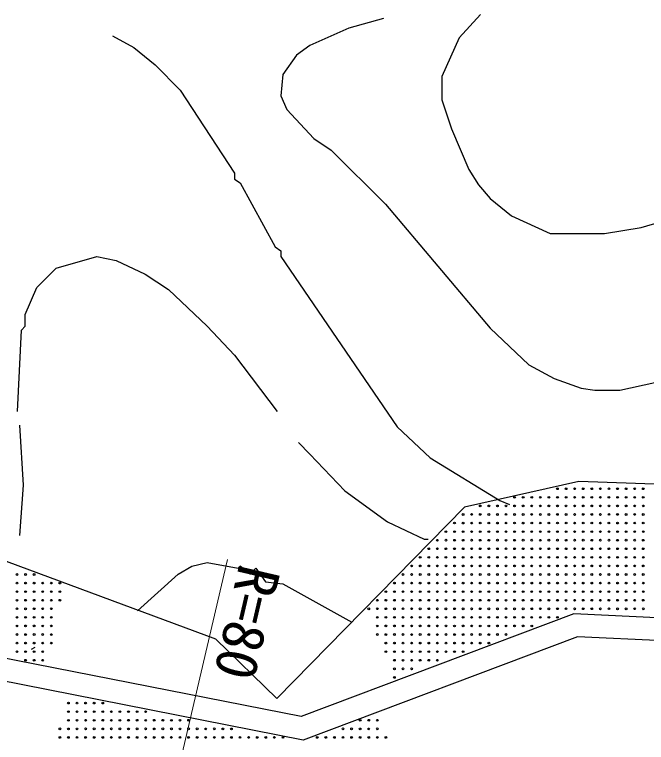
# Model space of a CAD drawing. Units: millimetres, scale not verified. Extents: x 40000 to 680000, y 20000 to 380000.
# Drawn here: x 169020 to 196639, y 289281 to 321113 of the extents above; entities that cross this region are included whole.
import ezdxf
from ezdxf.enums import TextEntityAlignment as Align

# ---------------------------------------------------------------- set-up
doc = ezdxf.new("R2010")
doc.units = ezdxf.units.MM
doc.header["$LTSCALE"] = 1000
doc.linetypes.add('CHAIN', pattern=[18.5, 12, -1.5, 3.5, -1.5])
for name, color, linetype, lineweight in [('M-BGD', 7, 'Continuous', 25), ('M-BMK', 2, 'CHAIN', 13), ('M-STR-HTXT', 7, 'Continuous', 13)]:
    doc.layers.add(name, color=color, linetype=linetype, lineweight=lineweight)
doc.styles.add('ＭＳ ゴシック', font='')
doc.styles.get('ＭＳ ゴシック').set_extended_font_data('MS Gothic')

msp = doc.modelspace()

# ---------------------------------------------------------------- linework, layer by layer
at = {"layer": 'M-BGD'}
for p, q in [((181425, 302401), (181933, 301893)), ((177824, 293802), (159294, 300654)), ((193689, 300687), (188693, 299573)), ((199461, 300485), (193689, 300687)), ((190230, 299861), (190653, 299692)), ((188693, 299573), (180491, 291203)), ((181550, 290422), (140268, 298530)), ((181636, 289386), (139789, 297605)), ((180747, 296221), (183765, 294544)), ((193465, 294911), (181550, 290422)), ((210667, 294072), (193465, 294911)), ((193624, 293902), (181636, 289386)), ((212235, 292994), (193624, 293902)), ((180491, 291203), (177824, 293802)), ((169910, 293427), (169741, 293342))]:
    msp.add_line(p, q, dxfattribs=at)
for points in [[(185150, 320943), (183626, 320520), (181933, 319758), (181340, 319335), (180747, 318488), (180663, 317557), (180917, 316964), (182102, 315694), (182864, 315186), (185235, 312815), (189807, 307397), (191500, 305788), (192601, 305195), (193786, 304772), (194379, 304687), (195479, 304687), (197003, 305026)], [(189383, 321113), (188452, 320097), (187690, 318403), (187690, 317387), (188113, 316117), (188875, 314339), (189299, 313662), (189807, 313069), (190738, 312307), (192431, 311545), (194802, 311545), (196411, 311799), (197257, 312053), (199459, 313239)], [(173297, 320181), (174228, 319673), (175159, 318911), (176260, 317811), (178631, 314170), (178631, 313916), (178885, 313747), (180409, 310953), (180663, 310783), (180663, 310529), (185743, 303079), (187182, 301724), (190230, 299861)], [(169148, 303756), (169317, 307312), (169487, 307481), (169487, 307989), (169995, 309175), (170841, 310021), (172619, 310529), (173466, 310360), (174736, 309767), (175752, 309090), (177445, 307481), (178631, 306211), (180493, 303756)], [(169233, 303163), (169402, 300539), (169233, 298337)], [(181933, 301893), (183457, 300285), (185319, 298930), (186928, 298168), (187097, 298168)], [(174397, 295035), (176175, 296644), (176768, 296983), (177445, 297152), (178800, 296898)], [(179562, 296898), (179308, 296644), (178885, 296983), (178800, 296898)], [(179562, 296898), (179985, 296305), (180747, 296221)]]:
    msp.add_lwpolyline(points, dxfattribs=at)
for centre in [(192750, 300376), (193126, 300375), (193501, 300375), (193876, 300376), (194250, 300376), (194626, 300375), (195001, 300376), (195375, 300376), (195751, 300375), (196126, 300376), (196500, 300376), (190875, 300001), (191251, 300000), (191626, 300000), (192001, 300001), (192375, 300001), (192751, 300000), (193126, 300001), (193500, 300001), (193875, 300000), (194251, 300001), (194626, 300001), (195000, 300000), (195376, 300001), (195751, 300000), (196125, 300000), (196500, 300001), (189375, 299626), (189751, 299625), (190126, 299626), (190500, 299626), (190876, 299625), (191251, 299626), (191625, 299626), (192000, 299625), (192376, 299626), (192751, 299625), (193125, 299625), (193501, 299626), (193876, 299625), (194250, 299625), (194625, 299626), (195001, 299625), (195375, 299625), (195750, 299626), (196126, 299625), (196501, 299625), (188625, 299250), (189000, 299251), (189376, 299251), (189750, 299250), (190125, 299250), (190501, 299251), (190876, 299250), (191250, 299250), (191625, 299251), (192001, 299250), (192375, 299250), (192750, 299251), (193126, 299250), (193500, 299250), (193876, 299251), (194250, 299251), (194626, 299250), (195001, 299251), (195375, 299251), (195751, 299250), (196126, 299251), (196500, 299250), (188250, 298876), (188626, 298875), (189001, 298875), (189376, 298876), (189750, 298876), (190126, 298875), (190501, 298876), (190875, 298876), (191251, 298875), (191626, 298876), (192001, 298876), (192375, 298876), (192751, 298876), (193126, 298876), (193500, 298875), (193875, 298876), (194251, 298876), (194625, 298875), (195000, 298876), (195376, 298875), (195751, 298875), (196126, 298876), (196500, 298876), (187875, 298501), (188251, 298500), (188626, 298501), (189000, 298501), (189375, 298500), (189751, 298501), (190126, 298501), (190500, 298500), (190876, 298501), (191251, 298501), (191625, 298500), (192000, 298501), (192376, 298500), (192750, 298500), (193126, 298501), (193501, 298500), (193876, 298500), (194251, 298501), (194625, 298501), (195001, 298500), (195376, 298501), (195750, 298501), (196125, 298501), (196501, 298501), (187500, 298125), (187876, 298126), (188251, 298125), (188625, 298125), (189000, 298126), (189376, 298125), (189750, 298125), (190125, 298126), (190501, 298125), (190876, 298125), (191251, 298126), (191625, 298126), (192001, 298125), (192376, 298126), (192750, 298126), (193126, 298125), (193501, 298126), (193875, 298126), (194250, 298125), (194626, 298126), (195001, 298126), (195375, 298125), (195751, 298126), (196126, 298126), (196500, 298125), (187125, 297751), (187501, 297750), (187875, 297750), (188250, 297751), (188626, 297750), (189001, 297750), (189376, 297751), (189750, 297751), (190126, 297750), (190501, 297751), (190875, 297751), (191250, 297750), (191626, 297751), (192000, 297751), (192375, 297750), (192751, 297751), (193126, 297750), (193500, 297750), (193875, 297751), (194251, 297750), (194625, 297750), (195000, 297751), (195376, 297750), (195751, 297750), (196126, 297751), (196500, 297751), (186750, 297376), (187126, 297375), (187501, 297376), (187875, 297376), (188251, 297375), (188626, 297376), (189000, 297376), (189375, 297375), (189751, 297376), (190126, 297375), (190500, 297375), (190876, 297376), (191251, 297375), (191625, 297375), (192000, 297376), (192376, 297375), (192750, 297375), (193125, 297376), (193501, 297375), (193876, 297375), (194251, 297376), (194625, 297376), (195001, 297375), (195376, 297376), (195750, 297376), (196125, 297375), (196501, 297376), (186376, 297001), (186751, 297001), (187125, 297000), (187500, 297000), (187876, 297001), (188251, 297000), (188625, 297000), (189000, 297001), (189376, 297000), (189750, 297000), (190125, 297001), (190501, 297000), (190875, 297000), (191250, 297001), (191625, 297001), (192001, 297000), (192376, 297001), (192750, 297001), (193126, 297000), (193501, 297001), (193875, 297000), (194250, 297000), (194626, 297001), (195001, 297000), (195375, 297000), (195751, 297001), (196126, 297000), (196500, 297000), (169126, 296625), (169500, 296625), (169875, 296626), (186001, 296625), (186376, 296625), (186751, 296626), (187125, 296626), (187501, 296625), (187876, 296626), (188250, 296626), (188626, 296625), (189001, 296626), (189376, 296626), (189750, 296626), (190126, 296626), (190501, 296626), (190875, 296625), (191250, 296626), (191626, 296626), (192000, 296625), (192375, 296626), (192751, 296626), (193126, 296625), (193501, 296626), (193875, 296626), (194251, 296625), (194626, 296626), (195000, 296626), (195376, 296625), (195750, 296625), (196126, 296626), (196500, 296626), (169125, 296251), (169501, 296250), (169876, 296250), (170251, 296251), (170625, 296251), (171001, 296250), (185626, 296250), (186001, 296251), (186375, 296251), (186750, 296250), (187126, 296251), (187501, 296251), (187875, 296250), (188251, 296251), (188626, 296251), (189000, 296250), (189375, 296251), (189751, 296250), (190125, 296250), (190500, 296251), (190876, 296250), (191251, 296250), (191626, 296251), (192000, 296251), (192376, 296250), (192751, 296251), (193125, 296251), (193501, 296250), (193876, 296251), (194251, 296251), (194625, 296250), (195001, 296251), (195376, 296251), (195750, 296250), (196125, 296251), (196501, 296251), (169126, 295875), (169501, 295876), (169875, 295876), (170250, 295875), (170626, 295876), (171001, 295875), (185251, 295876), (185626, 295876), (186000, 295875), (186375, 295876), (186751, 295875), (187125, 295875), (187500, 295876), (187876, 295875), (188250, 295875), (188626, 295876), (189000, 295876), (189376, 295875), (189751, 295876), (190125, 295876), (190501, 295875), (190876, 295876), (191250, 295876), (191625, 295876), (192001, 295876), (192376, 295876), (192750, 295875), (193126, 295876), (193501, 295875), (193875, 295875), (194250, 295876), (194626, 295875), (195000, 295875), (195376, 295876), (195751, 295875), (196126, 295875), (196501, 295876), (169126, 295500), (169500, 295500), (169875, 295501), (170251, 295500), (170625, 295500), (171000, 295501), (184876, 295500), (185250, 295500), (185625, 295501), (186001, 295500), (186376, 295500), (186751, 295501), (187125, 295501), (187501, 295500), (187876, 295501), (188250, 295501), (188626, 295500), (189001, 295501), (189375, 295501), (189750, 295500), (190126, 295501), (190501, 295500), (190875, 295500), (191250, 295501), (191626, 295500), (192000, 295500), (192375, 295501), (192751, 295500), (193125, 295500), (193501, 295501), (193875, 295501), (194251, 295500), (194626, 295501), (195000, 295501), (195376, 295500), (195751, 295501), (196125, 295501), (196500, 295500), (169125, 295126), (169501, 295125), (169876, 295126), (170251, 295126), (170625, 295126), (184501, 295125), (184876, 295126), (185250, 295126), (185626, 295125), (186001, 295126), (186375, 295126), (186750, 295125), (187126, 295126), (187501, 295125), (187875, 295125), (188251, 295126), (188626, 295125), (189000, 295125), (189375, 295126), (189751, 295125), (190125, 295125), (190500, 295126), (190876, 295125), (191251, 295125), (191626, 295126), (192000, 295126), (192376, 295125), (192751, 295126), (193125, 295126), (193501, 295125), (193876, 295126), (194250, 295126), (194625, 295125), (195001, 295126), (195376, 295125), (195750, 295125), (196125, 295126), (196501, 295125), (169126, 294751), (169501, 294751), (169875, 294750), (170250, 294751), (170626, 294750), (184875, 294750), (185251, 294751), (185626, 294750), (186000, 294750), (186375, 294751), (186751, 294750), (187125, 294750), (187500, 294751), (187876, 294750), (188250, 294750), (188625, 294751), (189000, 294751), (189376, 294750), (189751, 294751), (190125, 294751), (190501, 294750), (190876, 294751), (191250, 294750), (191625, 294750), (192001, 294751), (192375, 294750), (192750, 294750), (169126, 294375), (169501, 294376), (169875, 294376), (170251, 294375), (170626, 294376), (184876, 294375), (185251, 294376), (185625, 294376), (186001, 294375), (186376, 294376), (186750, 294376), (187125, 294376), (187501, 294376), (187876, 294376), (188250, 294375), (188626, 294376), (189001, 294376), (189375, 294375), (189750, 294375), (190126, 294376), (190501, 294375), (190876, 294376), (191250, 294376), (191626, 294375), (169125, 294001), (169501, 294000), (169876, 294001), (170250, 294001), (170625, 294000), (184876, 294001), (185250, 294000), (185626, 294001), (186001, 294001), (186375, 294000), (186750, 294001), (187126, 294000), (187500, 294000), (187876, 294001), (188251, 294000), (188626, 294000), (189001, 294001), (189375, 294001), (189751, 294000), (190126, 294001), (190500, 294001), (169126, 293626), (169501, 293625), (169875, 293625), (170250, 293626), (170626, 293625), (185251, 293625), (185625, 293625), (186001, 293626), (186375, 293626), (186751, 293625), (187126, 293626), (187500, 293626), (187876, 293625), (188251, 293626), (188625, 293626), (189000, 293625), (189376, 293626), (189751, 293626), (169125, 293250), (169500, 293251), (169875, 293251), (170251, 293250), (185251, 293251), (185625, 293251), (186001, 293250), (186376, 293251), (186750, 293251), (187125, 293250), (187501, 293251), (187876, 293250), (188250, 293250), (188625, 293251), (169501, 292876), (169876, 292876), (170250, 292875), (185626, 292876), (186001, 292875), (186375, 292875), (186750, 292876), (187126, 292875), (187500, 292875), (185625, 292500), (186000, 292501), (186375, 292501), (185625, 292125), (171376, 291001), (171751, 291000), (172125, 291000), (172500, 291001), (172876, 291000), (171375, 290625), (171750, 290626), (172125, 290626), (172501, 290625), (172876, 290626), (173250, 290626), (173626, 290625), (174001, 290626), (174375, 290625), (174750, 290625), (171375, 290250), (171751, 290251), (172126, 290251), (172500, 290250), (172875, 290251), (173251, 290250), (173626, 290250), (174001, 290251), (174375, 290251), (174751, 290250), (175126, 290251), (175500, 290251), (175876, 290250), (176251, 290251), (176625, 290251), (184126, 290250), (184501, 290251), (184875, 290251), (171000, 289876), (171376, 289875), (171751, 289875), (172126, 289876), (172500, 289876), (172876, 289875), (173251, 289876), (173625, 289876), (174001, 289875), (174376, 289876), (174750, 289876), (175125, 289875), (175501, 289876), (175876, 289876), (176250, 289875), (176625, 289876), (177001, 289876), (177375, 289875), (177750, 289876), (178126, 289875), (178501, 289875), (183376, 289876), (183751, 289876), (184125, 289875), (184500, 289875), (184876, 289876), (171001, 289500), (171376, 289501), (171750, 289501), (172125, 289500), (172501, 289501), (172876, 289501), (173250, 289500), (173626, 289501), (174001, 289500), (174375, 289500), (174750, 289501), (175126, 289500), (175500, 289500), (175875, 289501), (176251, 289500), (176626, 289500), (177001, 289501), (177375, 289501), (177751, 289500), (178126, 289501), (178500, 289501), (178876, 289500), (179251, 289501), (179626, 289501), (180000, 289500), (180376, 289501), (180751, 289501), (182250, 289500), (182625, 289501), (183001, 289500), (183376, 289500), (183751, 289501), (184125, 289501), (184501, 289500), (184876, 289501), (185250, 289501)]:
    msp.add_circle(centre, 37.5, dxfattribs=at)
msp.add_arc((200921, 325088), 66105, 255.24954, 338.7214, dxfattribs=at)
at = {"layer": 'M-BMK'}
msp.add_arc((190102, 345874), 80000, 257.06356, 327.77049, dxfattribs=at)
at = {"layer": 'M-STR-HTXT'}
msp.add_line((178326, 297280), (171510, 268064), dxfattribs=at)

# ---------------------------------------------------------------- texts
at = {"layer": 'M-STR-HTXT', "style": 'ＭＳ ゴシック'}
msp.add_text('R=80', height=1833, rotation=256.869, dxfattribs=at).set_placement((178326, 297280), align=Align.BOTTOM_LEFT)

doc.saveas('drawing.dxf')
